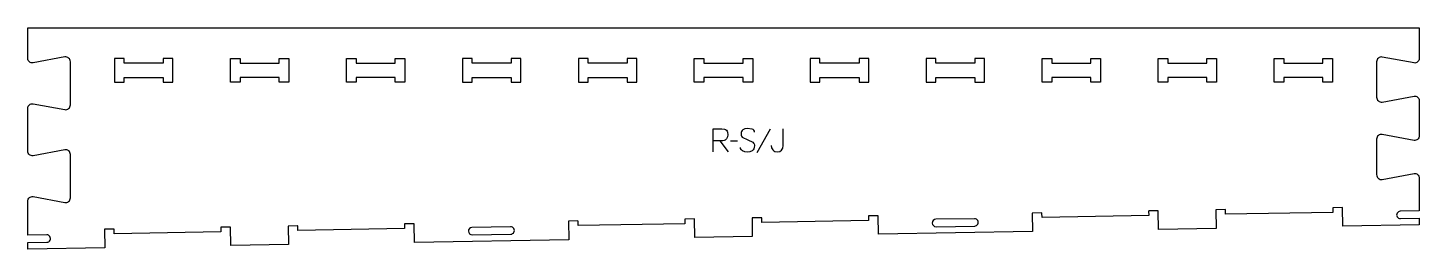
# Model space of a CAD drawing. Header units: millimetres. Extents: x -883 to 916, y -156 to 130.
import ezdxf

# ---------------------------------------------------------------- set-up
doc = ezdxf.new("R2010")
doc.units = ezdxf.units.MM
for name, color, linetype, true_color in [('1_ANYTOOL_1MMDEEP_LABELS_S', 2, 'Continuous', 0xffff00), ('3_ANYTOOL_CUTTHROUGH_INSID', 4, 'Continuous', 0x00ffff), ('4_ANYTOOL_CUTTHROUGH_OUTSI', 5, 'Continuous', 0x0000ff)]:
    doc.layers.add(name, color=color, linetype=linetype, true_color=true_color)

msp = doc.modelspace()

# ---------------------------------------------------------------- linework, layer by layer
at = {"layer": '1_ANYTOOL_1MMDEEP_LABELS_S'}
for p, q in [((12, -15.6), (22.5, -30)), ((34.5, -16.1), (25.7, -16.2)), ((77, -0.5), (59.8, -31.2))]:
    msp.add_line(p, q, dxfattribs=at)
for points in [[(3, -30), (3, 0), (14.4, 0), (17.8, -0.5), (19.2, -1.1), (20.3, -2), (21.2, -3.1), (21.8, -4.4), (22.3, -7.8), (21.9, -10.6), (20.5, -13), (19.6, -14.1), (18.5, -14.8), (17.2, -15.3), (15.8, -15.5), (14, -15.6), (12, -15.6), (3, -15.6)], [(56.7, -4.6), (56.5, -3.2), (55.9, -2.1), (54.8, -1.2), (53.4, -0.6), (47.3, 0.3), (44.3, -0.1), (41.7, -1.5), (40.6, -2.5), (39.8, -3.7), (39.4, -5.1), (39.2, -6.7), (39.4, -8.3), (39.9, -9.7), (40.8, -10.8), (48.2, -14.6), (54.3, -17.5), (55.4, -18.5), (56.2, -19.7), (56.6, -21.2), (56.3, -24.7), (55.7, -26.2), (54.8, -27.5), (53.5, -28.5), (50.5, -29.9), (47.3, -30.3), (44.1, -30), (41.2, -28.8), (40, -27.9), (39.2, -26.8), (38.7, -25.6), (38.5, -24.1)], [(78.1, -21.5), (78.6, -24.7), (80.3, -27.4), (81.5, -28.6), (82.8, -29.4), (86.1, -30), (89.2, -29.4), (91.7, -27.6), (93.3, -25), (93.8, -21.9), (93.8, 0)]]:
    msp.add_lwpolyline(points, dxfattribs=at)
at = {"layer": '3_ANYTOOL_CUTTHROUGH_INSID'}
for points in [[(-708.2, 90.6), (-708.2, 84.8), (-758.7, 84.8), (-758.7, 90.8), (-771.2, 90.8), (-771.2, 60.3), (-758.7, 60.3), (-758.7, 66.3), (-708.2, 66.3), (-708.2, 60.3), (-695.7, 60.3), (-695.7, 90.8), (-708.2, 90.8)], [(-608.7, 66.3), (-608.7, 60.3), (-621.2, 60.3), (-621.2, 90.8), (-608.7, 90.8), (-608.7, 84.8), (-558.2, 84.8), (-558.2, 90.8), (-545.7, 90.8), (-545.7, 60.3), (-558.2, 60.3), (-558.2, 66.3)], [(-458.7, 66.3), (-458.7, 60.3), (-471.2, 60.3), (-471.2, 90.8), (-458.7, 90.8), (-458.7, 84.8), (-408.2, 84.8), (-408.2, 90.8), (-395.7, 90.8), (-395.7, 60.3), (-408.2, 60.3), (-408.2, 66.3)], [(-308.7, 66.3), (-258.2, 66.3), (-258.2, 60.3), (-245.7, 60.3), (-245.7, 90.8), (-258.2, 90.8), (-258.2, 84.8), (-308.7, 84.8), (-308.7, 90.8), (-321.2, 90.8), (-321.2, 60.3), (-308.7, 60.3)], [(-158.7, 84.8), (-158.7, 90.8), (-171.2, 90.8), (-171.2, 60.3), (-158.7, 60.3), (-158.7, 66.3), (-108.2, 66.3), (-108.2, 60.3), (-95.7, 60.3), (-95.7, 90.8), (-108.2, 90.8), (-108.2, 84.8)], [(-8.7, 66.3), (-8.7, 60.3), (-21.2, 60.3), (-21.2, 90.8), (-8.7, 90.8), (-8.7, 84.8), (41.8, 84.8), (41.8, 90.8), (54.3, 90.8), (54.3, 60.3), (41.8, 60.3), (41.8, 66.3)], [(191.8, 66.3), (191.8, 60.3), (204.3, 60.3), (204.3, 90.8), (191.8, 90.8), (191.8, 84.8), (141.3, 84.8), (141.3, 90.8), (128.8, 90.8), (128.8, 60.3), (141.3, 60.3), (141.3, 66.3)], [(291.3, 66.3), (341.8, 66.3), (341.8, 60.3), (354.3, 60.3), (354.3, 90.8), (341.8, 90.8), (341.8, 84.8), (291.3, 84.8), (291.3, 90.8), (278.8, 90.8), (278.8, 60.3), (291.3, 60.3)], [(491.8, 84.8), (491.8, 90.8), (504.3, 90.8), (504.3, 60.3), (491.8, 60.3), (491.8, 66.3), (441.3, 66.3), (441.3, 60.3), (428.8, 60.3), (428.8, 90.8), (441.3, 90.8), (441.3, 84.8)], [(591.3, 66.3), (591.3, 60.3), (578.8, 60.3), (578.8, 90.8), (591.3, 90.8), (591.3, 84.8), (641.8, 84.8), (641.8, 90.8), (654.3, 90.8), (654.3, 60.3), (641.8, 60.3), (641.8, 66.3)], [(791.8, 84.8), (791.8, 90.8), (804.3, 90.8), (804.3, 60.3), (791.8, 60.3), (791.8, 66.3), (741.3, 66.3), (741.3, 60.3), (728.8, 60.3), (728.8, 90.8), (741.3, 90.8), (741.3, 84.8)]]:
    msp.add_lwpolyline(points, close=True, dxfattribs=at)
for points in [[(341.2, -116.3), (291.2, -117.1, 1), (291.4, -126.6), (341.4, -125.8, 1)], [(-258.8, -126.8), (-308.8, -127.6, 1), (-308.6, -137.1), (-258.6, -136.3, 1)]]:
    msp.add_lwpolyline(points, format="xyb", close=True, dxfattribs=at)
at = {"layer": '4_ANYTOOL_CUTTHROUGH_OUTSI'}
msp.add_lwpolyline([(909.6, -57.9, -0.463459), (916.3, -63.6), (916.3, -106.2), (891.8, -106.7, 1.000003), (892, -116.2), (916.3, -115.7), (916.3, -124.2), (817.4, -126), (817, -102.2, 0.414214), (816.7, -102), (804.7, -102.2, 0.414214), (804.5, -102.4), (804.6, -108.2), (666, -110.6), (665.9, -104.9, 0.414214), (665.6, -104.6), (653.6, -104.8, 0.414214), (653.4, -105.1), (653.8, -128.8), (579.3, -130.1), (578.9, -106.4, 0.414214), (578.6, -106.1), (566.6, -106.3, 0.414214), (566.4, -106.6), (566.5, -112.3), (428.5, -114.8), (428.4, -109, 0.414214), (428.1, -108.7), (416.1, -109, 0.414214), (415.9, -109.2), (416.3, -133), (216.8, -136.4), (216.4, -112.7, 0.414275), (216.1, -112.5), (204.1, -112.7, 0.414214), (203.9, -112.9), (204, -118.7), (66, -121.1), (65.9, -115.3, 0.414214), (65.6, -115.1), (53.6, -115.3, 0.414214), (53.4, -115.5), (53.8, -139.3), (-20.7, -140.6), (-21.1, -116.8, 0.414214), (-21.4, -116.6), (-33.4, -116.8, 0.414214), (-33.6, -117.1), (-33.5, -122.8), (-171.5, -125.2), (-171.6, -119.5, 0.414214), (-171.9, -119.2), (-183.9, -119.4, 0.414214), (-184.1, -119.7), (-183.7, -143.5), (-383.2, -146.9), (-383.6, -123.2, 0.414275), (-383.9, -122.9), (-395.9, -123.1, 0.414214), (-396.1, -123.4), (-396, -129.1), (-534, -131.6), (-534.1, -125.8, 0.414214), (-534.4, -125.6), (-546.4, -125.8, 0.414214), (-546.6, -126), (-546.2, -149.8), (-620.7, -151.1), (-621.1, -127.3, 0.414214), (-621.4, -127.1), (-633.4, -127.3, 0.414214), (-633.6, -127.5), (-633.5, -133.3), (-771.5, -135.7), (-771.6, -129.9, 0.414214), (-771.9, -129.7), (-783.9, -129.9, 0.414209), (-784.1, -130.2), (-783.7, -153.9), (-883.2, -155.6), (-883.2, -147.1), (-858.6, -146.7, 1), (-858.8, -137.2), (-883.2, -137.6), (-883.2, -93.4, -0.463456), (-876.5, -87.8), (-835.5, -95.4, 0.004924), (-835.5, -95.4, 0.463455), (-828.2, -89.3), (-828.2, -33.4, 0.463455), (-835.5, -27.3, 0.004924), (-835.5, -27.3), (-876.5, -34.9, -0.46319), (-883.2, -29.3), (-883.2, 26.6, -0.463456), (-876.5, 32.2), (-835.5, 24.6, 0.004924), (-835.5, 24.6, 0.463455), (-828.2, 30.7), (-828.2, 86.6, 0.463455), (-835.5, 92.7, 0.004924), (-835.5, 92.7), (-876.5, 85.1, -0.463188), (-883.2, 90.7), (-883.2, 130.3), (916.3, 130.3), (916.3, 90.6, -0.463456), (909.6, 84.9), (868.6, 92.6, 0.004924), (868.6, 92.6, 0.463455), (861.3, 86.4), (861.3, 40.6, 0.463455), (868.6, 34.4, 0.004924), (868.6, 34.4), (909.6, 42.1, -0.46319), (916.3, 36.4), (916.3, -9.4, -0.463456), (909.6, -15.1), (868.6, -7.4, 0.004924), (868.6, -7.4, 0.463455), (861.3, -13.6), (861.3, -59.4, 0.463455), (868.6, -65.6, 0.004924), (868.6, -65.6)], format="xyb", close=True, dxfattribs=at)

doc.saveas('drawing.dxf')
